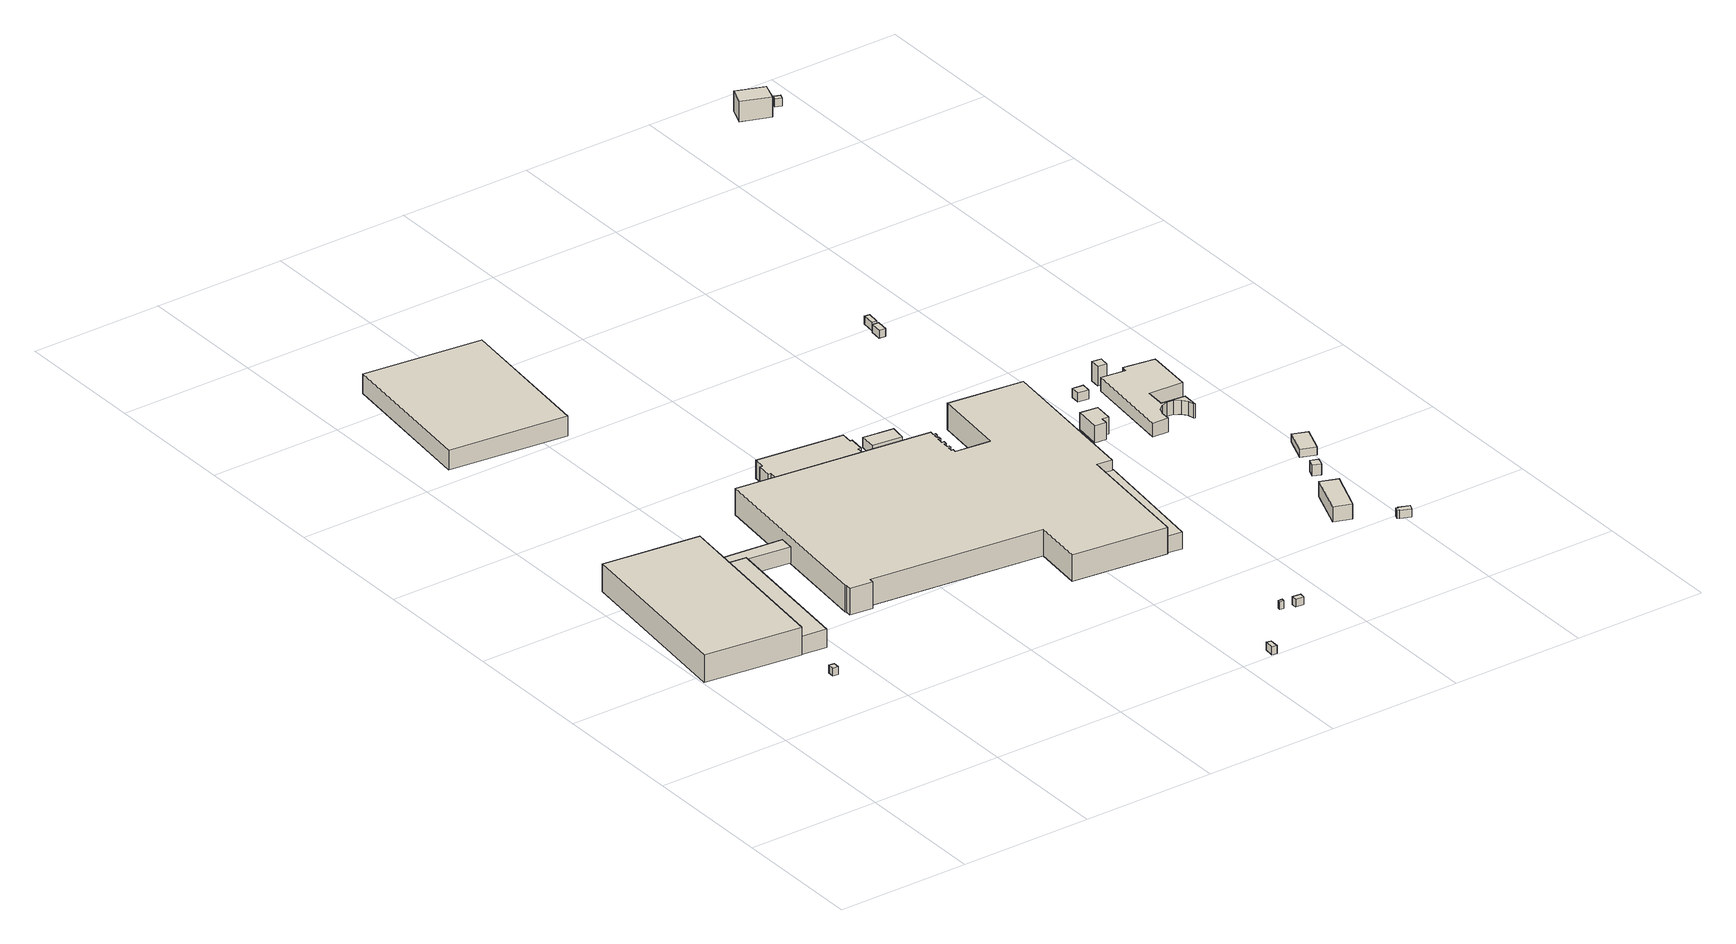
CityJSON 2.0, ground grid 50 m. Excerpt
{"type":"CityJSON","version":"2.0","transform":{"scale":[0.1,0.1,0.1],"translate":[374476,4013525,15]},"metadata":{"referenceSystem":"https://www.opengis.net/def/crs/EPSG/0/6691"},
"CityObjects":{
"building1":{"type":"Building","attributes":{"枝番":1,"利根川水系渡良瀬川洪水浸水想定区域（計画規模）.規模":"L1","利根川水系渡良瀬川洪水浸水想定区域（計画規模）.浸水ランク":"2","利根川水系渡良瀬川洪水浸水想定区域（計画規模）.浸水深":1.01,"利根川水系渡良瀬川洪水浸水想定区域（計画規模）.継続時間":8.1,"利根川水系渡良瀬川洪水浸水想定区域（想定最大規模）.規模":"L2","利根川水系渡良瀬川洪水浸水想定区域（想定最大規模）.浸水ランク":"2","利根川水系渡良瀬川洪水浸水想定区域（想定最大規模）.浸水深":1.92,"利根川水系渡良瀬川洪水浸水想定区域（想定最大規模）.継続時間":151.4,"利根川水系矢場川洪水浸水想定区域（想定最大規模）.規模":"L2","利根川水系矢場川洪水浸水想定区域（想定最大規模）.浸水ランク":"1","利根川水系矢場川洪水浸水想定区域（想定最大規模）.浸水深":0.32,"利根川水系多々良川洪水浸水想定区域（想定最大規模）.規模":"L2","利根川水系多々良川洪水浸水想定区域（想定最大規模）.浸水ランク":"1","利根川水系多々良川洪水浸水想定区域（想定最大規模）.浸水深":0.28,"利根川水系利根川洪水浸水想定区域（計画規模）.規模":"L1","利根川水系利根川洪水浸水想定区域（計画規模）.浸水ランク":"2","利根川水系利根川洪水浸水想定区域（計画規模）.浸水深":2.9,"利根川水系利根川洪水浸水想定区域（想定最大規模）.規模":"L2","利根川水系利根川洪水浸水想定区域（想定最大規模）.浸水ランク":"4","利根川水系利根川洪水浸水想定区域（想定最大規模）.浸水深":5.13,"usage":"441","BuildingDetails.prefecture":"10","BuildingDetails.city":"10207","BuildingDetails.surveyYear":2016},"geometry":[{"type":"Solid","lod":"1","boundaries":[[[[0,1,2,3]],[[2,4,5,3]],[[1,6,4,2]],[[0,7,6,1]],[[3,5,7,0]],[[4,6,7,5]]]]}]},
"building2":{"type":"Building","attributes":{"枝番":1,"利根川水系渡良瀬川洪水浸水想定区域（計画規模）.規模":"L1","利根川水系渡良瀬川洪水浸水想定区域（計画規模）.浸水ランク":"2","利根川水系渡良瀬川洪水浸水想定区域（計画規模）.浸水深":1.05,"利根川水系渡良瀬川洪水浸水想定区域（計画規模）.継続時間":7.5,"利根川水系渡良瀬川洪水浸水想定区域（想定最大規模）.規模":"L2","利根川水系渡良瀬川洪水浸水想定区域（想定最大規模）.浸水ランク":"2","利根川水系渡良瀬川洪水浸水想定区域（想定最大規模）.浸水深":1.92,"利根川水系渡良瀬川洪水浸水想定区域（想定最大規模）.継続時間":134.5,"利根川水系矢場川洪水浸水想定区域（想定最大規模）.規模":"L2","利根川水系矢場川洪水浸水想定区域（想定最大規模）.浸水ランク":"1","利根川水系矢場川洪水浸水想定区域（想定最大規模）.浸水深":0.35,"利根川水系多々良川洪水浸水想定区域（想定最大規模）.規模":"L2","利根川水系多々良川洪水浸水想定区域（想定最大規模）.浸水ランク":"1","利根川水系多々良川洪水浸水想定区域（想定最大規模）.浸水深":0.3,"利根川水系利根川洪水浸水想定区域（計画規模）.規模":"L1","利根川水系利根川洪水浸水想定区域（計画規模）.浸水ランク":"2","利根川水系利根川洪水浸水想定区域（計画規模）.浸水深":2.9,"利根川水系利根川洪水浸水想定区域（想定最大規模）.規模":"L2","利根川水系利根川洪水浸水想定区域（想定最大規模）.浸水ランク":"4","利根川水系利根川洪水浸水想定区域（想定最大規模）.浸水深":5.13,"usage":"441","measuredHeight":10.9,"BuildingDetails.prefecture":"10","BuildingDetails.city":"10207","BuildingDetails.surveyYear":2016},"geometry":[{"type":"Solid","lod":"1","boundaries":[[[[8,9,10,11,12,13,14]],[[13,15,16,14]],[[12,17,15,13]],[[11,18,17,12]],[[10,19,18,11]],[[9,20,19,10]],[[8,21,20,9]],[[14,16,21,8]],[[15,17,18,19,20,21,16]]]]}]},
"building3":{"type":"Building","attributes":{"枝番":1,"利根川水系渡良瀬川洪水浸水想定区域（計画規模）.規模":"L1","利根川水系渡良瀬川洪水浸水想定区域（計画規模）.浸水ランク":"2","利根川水系渡良瀬川洪水浸水想定区域（計画規模）.浸水深":0.88,"利根川水系渡良瀬川洪水浸水想定区域（計画規模）.継続時間":8,"利根川水系渡良瀬川洪水浸水想定区域（想定最大規模）.規模":"L2","利根川水系渡良瀬川洪水浸水想定区域（想定最大規模）.浸水ランク":"2","利根川水系渡良瀬川洪水浸水想定区域（想定最大規模）.浸水深":1.82,"利根川水系渡良瀬川洪水浸水想定区域（想定最大規模）.継続時間":148.5,"利根川水系矢場川洪水浸水想定区域（想定最大規模）.規模":"L2","利根川水系矢場川洪水浸水想定区域（想定最大規模）.浸水ランク":"1","利根川水系矢場川洪水浸水想定区域（想定最大規模）.浸水深":0.23,"利根川水系多々良川洪水浸水想定区域（想定最大規模）.規模":"L2","利根川水系多々良川洪水浸水想定区域（想定最大規模）.浸水ランク":"1","利根川水系多々良川洪水浸水想定区域（想定最大規模）.浸水深":0.2,"利根川水系利根川洪水浸水想定区域（計画規模）.規模":"L1","利根川水系利根川洪水浸水想定区域（計画規模）.浸水ランク":"2","利根川水系利根川洪水浸水想定区域（計画規模）.浸水深":2.8,"利根川水系利根川洪水浸水想定区域（想定最大規模）.規模":"L2","利根川水系利根川洪水浸水想定区域（想定最大規模）.浸水ランク":"4","利根川水系利根川洪水浸水想定区域（想定最大規模）.浸水深":5.03,"measuredHeight":9.1,"BuildingDetails.prefecture":"10","BuildingDetails.city":"10207"},"geometry":[{"type":"Solid","lod":"1","boundaries":[[[[22,13,12,23]],[[12,24,25,23]],[[13,26,24,12]],[[22,27,26,13]],[[23,25,27,22]],[[24,26,27,25]]]]}]},
"building4":{"type":"Building","attributes":{"枝番":1,"利根川水系渡良瀬川洪水浸水想定区域（計画規模）.規模":"L1","利根川水系渡良瀬川洪水浸水想定区域（計画規模）.浸水ランク":"2","利根川水系渡良瀬川洪水浸水想定区域（計画規模）.浸水深":1.25,"利根川水系渡良瀬川洪水浸水想定区域（計画規模）.継続時間":10.8,"利根川水系渡良瀬川洪水浸水想定区域（想定最大規模）.規模":"L2","利根川水系渡良瀬川洪水浸水想定区域（想定最大規模）.浸水ランク":"2","利根川水系渡良瀬川洪水浸水想定区域（想定最大規模）.浸水深":1.72,"利根川水系渡良瀬川洪水浸水想定区域（想定最大規模）.継続時間":134.1,"利根川水系矢場川洪水浸水想定区域（想定最大規模）.規模":"L2","利根川水系矢場川洪水浸水想定区域（想定最大規模）.浸水ランク":"1","利根川水系矢場川洪水浸水想定区域（想定最大規模）.浸水深":0.18,"利根川水系多々良川洪水浸水想定区域（想定最大規模）.規模":"L2","利根川水系多々良川洪水浸水想定区域（想定最大規模）.浸水ランク":"1","利根川水系多々良川洪水浸水想定区域（想定最大規模）.浸水深":0.08,"利根川水系利根川洪水浸水想定区域（計画規模）.規模":"L1","利根川水系利根川洪水浸水想定区域（計画規模）.浸水ランク":"2","利根川水系利根川洪水浸水想定区域（計画規模）.浸水深":2.7,"利根川水系利根川洪水浸水想定区域（想定最大規模）.規模":"L2","利根川水系利根川洪水浸水想定区域（想定最大規模）.浸水ランク":"3","利根川水系利根川洪水浸水想定区域（想定最大規模）.浸水深":4.93,"measuredHeight":10.5,"BuildingDetails.prefecture":"10","BuildingDetails.city":"10207"},"geometry":[{"type":"Solid","lod":"1","boundaries":[[[[28,29,30,31,32]],[[31,33,34,32]],[[30,35,33,31]],[[29,36,35,30]],[[28,37,36,29]],[[32,34,37,28]],[[33,35,36,37,34]]]]}]},
"building5":{"type":"Building","attributes":{"枝番":1,"利根川水系渡良瀬川洪水浸水想定区域（計画規模）.規模":"L1","利根川水系渡良瀬川洪水浸水想定区域（計画規模）.浸水ランク":"2","利根川水系渡良瀬川洪水浸水想定区域（計画規模）.浸水深":2.1,"利根川水系渡良瀬川洪水浸水想定区域（計画規模）.継続時間":11.9,"利根川水系渡良瀬川洪水浸水想定区域（想定最大規模）.規模":"L2","利根川水系渡良瀬川洪水浸水想定区域（想定最大規模）.浸水ランク":"2","利根川水系渡良瀬川洪水浸水想定区域（想定最大規模）.浸水深":2.1,"利根川水系渡良瀬川洪水浸水想定区域（想定最大規模）.継続時間":128.9,"利根川水系矢場川洪水浸水想定区域（想定最大規模）.規模":"L2","利根川水系矢場川洪水浸水想定区域（想定最大規模）.浸水ランク":"1","利根川水系矢場川洪水浸水想定区域（想定最大規模）.浸水深":0.23,"利根川水系多々良川洪水浸水想定区域（想定最大規模）.規模":"L2","利根川水系多々良川洪水浸水想定区域（想定最大規模）.浸水ランク":"1","利根川水系多々良川洪水浸水想定区域（想定最大規模）.浸水深":0.12,"利根川水系利根川洪水浸水想定区域（計画規模）.規模":"L1","利根川水系利根川洪水浸水想定区域（計画規模）.浸水ランク":"2","利根川水系利根川洪水浸水想定区域（計画規模）.浸水深":2.6,"利根川水系利根川洪水浸水想定区域（想定最大規模）.規模":"L2","利根川水系利根川洪水浸水想定区域（想定最大規模）.浸水ランク":"3","利根川水系利根川洪水浸水想定区域（想定最大規模）.浸水深":4.83,"usage":"441","measuredHeight":8.6,"BuildingDetails.prefecture":"10","BuildingDetails.city":"10207","BuildingDetails.surveyYear":2016},"geometry":[{"type":"Solid","lod":"1","boundaries":[[[[38,39,40,41]],[[40,42,43,41]],[[39,44,42,40]],[[38,45,44,39]],[[41,43,45,38]],[[42,44,45,43]]]]}]},
"building6":{"type":"Building","attributes":{"枝番":1,"利根川水系渡良瀬川洪水浸水想定区域（計画規模）.規模":"L1","利根川水系渡良瀬川洪水浸水想定区域（計画規模）.浸水ランク":"2","利根川水系渡良瀬川洪水浸水想定区域（計画規模）.浸水深":2.06,"利根川水系渡良瀬川洪水浸水想定区域（計画規模）.継続時間":12.2,"利根川水系渡良瀬川洪水浸水想定区域（想定最大規模）.規模":"L2","利根川水系渡良瀬川洪水浸水想定区域（想定最大規模）.浸水ランク":"2","利根川水系渡良瀬川洪水浸水想定区域（想定最大規模）.浸水深":2.04,"利根川水系渡良瀬川洪水浸水想定区域（想定最大規模）.継続時間":134.1,"利根川水系矢場川洪水浸水想定区域（想定最大規模）.規模":"L2","利根川水系矢場川洪水浸水想定区域（想定最大規模）.浸水ランク":"1","利根川水系矢場川洪水浸水想定区域（想定最大規模）.浸水深":0.22,"利根川水系多々良川洪水浸水想定区域（想定最大規模）.規模":"L2","利根川水系利根川洪水浸水想定区域（計画規模）.規模":"L1","利根川水系利根川洪水浸水想定区域（計画規模）.浸水ランク":"2","利根川水系利根川洪水浸水想定区域（計画規模）.浸水深":2.7,"利根川水系利根川洪水浸水想定区域（想定最大規模）.規模":"L2","利根川水系利根川洪水浸水想定区域（想定最大規模）.浸水ランク":"3","利根川水系利根川洪水浸水想定区域（想定最大規模）.浸水深":4.93,"measuredHeight":7.4,"BuildingDetails.prefecture":"10","BuildingDetails.city":"10207"},"geometry":[{"type":"Solid","lod":"1","boundaries":[[[[46,47,48,49,50,51,52,53,54,55,56,57]],[[56,58,59,57]],[[55,60,58,56]],[[54,61,60,55]],[[53,62,61,54]],[[52,63,62,53]],[[51,64,63,52]],[[50,65,64,51]],[[49,66,65,50]],[[48,67,66,49]],[[47,68,67,48]],[[46,69,68,47]],[[57,59,69,46]],[[58,60,61,62,63,64,65,66,67,68,69,59]]]]}]},
"building7":{"type":"Building","attributes":{"枝番":1,"利根川水系渡良瀬川洪水浸水想定区域（計画規模）.規模":"L1","利根川水系渡良瀬川洪水浸水想定区域（計画規模）.浸水ランク":"2","利根川水系渡良瀬川洪水浸水想定区域（計画規模）.浸水深":1.24,"利根川水系渡良瀬川洪水浸水想定区域（計画規模）.継続時間":10.5,"利根川水系渡良瀬川洪水浸水想定区域（想定最大規模）.規模":"L2","利根川水系渡良瀬川洪水浸水想定区域（想定最大規模）.浸水ランク":"2","利根川水系渡良瀬川洪水浸水想定区域（想定最大規模）.浸水深":2.31,"利根川水系渡良瀬川洪水浸水想定区域（想定最大規模）.継続時間":206.9,"利根川水系矢場川洪水浸水想定区域（想定最大規模）.規模":"L2","利根川水系矢場川洪水浸水想定区域（想定最大規模）.浸水ランク":"1","利根川水系矢場川洪水浸水想定区域（想定最大規模）.浸水深":0.2,"利根川水系多々良川洪水浸水想定区域（想定最大規模）.規模":"L2","利根川水系多々良川洪水浸水想定区域（想定最大規模）.浸水ランク":"1","利根川水系多々良川洪水浸水想定区域（想定最大規模）.浸水深":0.18,"利根川水系利根川洪水浸水想定区域（計画規模）.規模":"L1","利根川水系利根川洪水浸水想定区域（計画規模）.浸水ランク":"3","利根川水系利根川洪水浸水想定区域（計画規模）.浸水深":3.3,"利根川水系利根川洪水浸水想定区域（想定最大規模）.規模":"L2","利根川水系利根川洪水浸水想定区域（想定最大規模）.浸水ランク":"4","利根川水系利根川洪水浸水想定区域（想定最大規模）.浸水深":5.53,"usage":"422","BuildingDetails.prefecture":"10","BuildingDetails.city":"10207","BuildingDetails.surveyYear":2016},"geometry":[{"type":"Solid","lod":"1","boundaries":[[[[70,71,72,73]],[[72,74,75,73]],[[71,76,74,72]],[[70,77,76,71]],[[73,75,77,70]],[[74,76,77,75]]]]}]},
"building8":{"type":"Building","attributes":{"枝番":1,"利根川水系渡良瀬川洪水浸水想定区域（計画規模）.規模":"L1","利根川水系渡良瀬川洪水浸水想定区域（計画規模）.浸水ランク":"2","利根川水系渡良瀬川洪水浸水想定区域（計画規模）.浸水深":2.12,"利根川水系渡良瀬川洪水浸水想定区域（計画規模）.継続時間":5.9,"利根川水系渡良瀬川洪水浸水想定区域（想定最大規模）.規模":"L2","利根川水系渡良瀬川洪水浸水想定区域（想定最大規模）.浸水ランク":"2","利根川水系渡良瀬川洪水浸水想定区域（想定最大規模）.浸水深":2.22,"利根川水系渡良瀬川洪水浸水想定区域（想定最大規模）.継続時間":150,"利根川水系矢場川洪水浸水想定区域（想定最大規模）.規模":"L2","利根川水系矢場川洪水浸水想定区域（想定最大規模）.浸水ランク":"1","利根川水系矢場川洪水浸水想定区域（想定最大規模）.浸水深":0.28,"利根川水系多々良川洪水浸水想定区域（想定最大規模）.規模":"L2","利根川水系多々良川洪水浸水想定区域（想定最大規模）.浸水ランク":"1","利根川水系多々良川洪水浸水想定区域（想定最大規模）.浸水深":0.2,"利根川水系利根川洪水浸水想定区域（計画規模）.規模":"L1","利根川水系利根川洪水浸水想定区域（計画規模）.浸水ランク":"3","利根川水系利根川洪水浸水想定区域（計画規模）.浸水深":3.2,"利根川水系利根川洪水浸水想定区域（想定最大規模）.規模":"L2","利根川水系利根川洪水浸水想定区域（想定最大規模）.浸水ランク":"4","利根川水系利根川洪水浸水想定区域（想定最大規模）.浸水深":5.43,"usage":"441","measuredHeight":15.7,"BuildingDetails.prefecture":"10","BuildingDetails.city":"10207","BuildingDetails.surveyYear":2016},"geometry":[{"type":"Solid","lod":"1","boundaries":[[[[78,79,80,81,82,83,84,85,86,87,88,89,90,91,92,93,94,95,96,97,98,99,100,101,102,103,104,105,106,107,108,109,110,111,112]],[[111,113,114,112]],[[110,115,113,111]],[[109,116,115,110]],[[108,117,116,109]],[[107,118,117,108]],[[106,119,118,107]],[[105,120,119,106]],[[104,121,120,105]],[[103,122,121,104]],[[102,123,122,103]],[[101,124,123,102]],[[100,125,124,101]],[[99,126,125,100]],[[98,127,126,99]],[[97,128,127,98]],[[96,129,128,97]],[[95,130,129,96]],[[94,131,130,95]],[[93,132,131,94]],[[92,133,132,93]],[[91,134,133,92]],[[90,135,134,91]],[[89,136,135,90]],[[88,137,136,89]],[[87,138,137,88]],[[86,139,138,87]],[[85,140,139,86]],[[84,141,140,85]],[[83,142,141,84]],[[82,143,142,83]],[[81,144,143,82]],[[80,145,144,81]],[[79,146,145,80]],[[78,147,146,79]],[[112,114,147,78]],[[113,115,116,117,118,119,120,121,122,123,124,125,126,127,128,129,130,131,132,133,134,135,136,137,138,139,140,141,142,143,144,145,146,147,114]]]]}]},
"building9":{"type":"Building","attributes":{"枝番":1,"利根川水系渡良瀬川洪水浸水想定区域（計画規模）.規模":"L1","利根川水系渡良瀬川洪水浸水想定区域（計画規模）.浸水ランク":"2","利根川水系渡良瀬川洪水浸水想定区域（計画規模）.浸水深":1.26,"利根川水系渡良瀬川洪水浸水想定区域（計画規模）.継続時間":10.3,"利根川水系渡良瀬川洪水浸水想定区域（想定最大規模）.規模":"L2","利根川水系渡良瀬川洪水浸水想定区域（想定最大規模）.浸水ランク":"2","利根川水系渡良瀬川洪水浸水想定区域（想定最大規模）.浸水深":2.31,"利根川水系渡良瀬川洪水浸水想定区域（想定最大規模）.継続時間":199.5,"利根川水系矢場川洪水浸水想定区域（想定最大規模）.規模":"L2","利根川水系矢場川洪水浸水想定区域（想定最大規模）.浸水ランク":"1","利根川水系矢場川洪水浸水想定区域（想定最大規模）.浸水深":0.23,"利根川水系多々良川洪水浸水想定区域（想定最大規模）.規模":"L2","利根川水系多々良川洪水浸水想定区域（想定最大規模）.浸水ランク":"1","利根川水系多々良川洪水浸水想定区域（想定最大規模）.浸水深":0.21,"利根川水系利根川洪水浸水想定区域（計画規模）.規模":"L1","利根川水系利根川洪水浸水想定区域（計画規模）.浸水ランク":"3","利根川水系利根川洪水浸水想定区域（計画規模）.浸水深":3.3,"利根川水系利根川洪水浸水想定区域（想定最大規模）.規模":"L2","利根川水系利根川洪水浸水想定区域（想定最大規模）.浸水ランク":"4","利根川水系利根川洪水浸水想定区域（想定最大規模）.浸水深":5.53,"usage":"422","BuildingDetails.prefecture":"10","BuildingDetails.city":"10207","BuildingDetails.surveyYear":2016},"geometry":[{"type":"Solid","lod":"1","boundaries":[[[[148,149,150,151]],[[150,152,153,151]],[[149,154,152,150]],[[148,155,154,149]],[[151,153,155,148]],[[152,154,155,153]]]]}]},
"building10":{"type":"Building","attributes":{"枝番":1,"利根川水系渡良瀬川洪水浸水想定区域（計画規模）.規模":"L1","利根川水系渡良瀬川洪水浸水想定区域（計画規模）.浸水ランク":"2","利根川水系渡良瀬川洪水浸水想定区域（計画規模）.浸水深":2.2,"利根川水系渡良瀬川洪水浸水想定区域（計画規模）.継続時間":12.7,"利根川水系渡良瀬川洪水浸水想定区域（想定最大規模）.規模":"L2","利根川水系渡良瀬川洪水浸水想定区域（想定最大規模）.浸水ランク":"2","利根川水系渡良瀬川洪水浸水想定区域（想定最大規模）.浸水深":2.19,"利根川水系渡良瀬川洪水浸水想定区域（想定最大規模）.継続時間":139.6,"利根川水系矢場川洪水浸水想定区域（想定最大規模）.規模":"L2","利根川水系矢場川洪水浸水想定区域（想定最大規模）.浸水ランク":"1","利根川水系矢場川洪水浸水想定区域（想定最大規模）.浸水深":0.32,"利根川水系利根川洪水浸水想定区域（計画規模）.規模":"L1","利根川水系利根川洪水浸水想定区域（計画規模）.浸水ランク":"2","利根川水系利根川洪水浸水想定区域（計画規模）.浸水深":2.8,"利根川水系利根川洪水浸水想定区域（想定最大規模）.規模":"L2","利根川水系利根川洪水浸水想定区域（想定最大規模）.浸水ランク":"4","利根川水系利根川洪水浸水想定区域（想定最大規模）.浸水深":5.03,"measuredHeight":4.2,"BuildingDetails.prefecture":"10","BuildingDetails.city":"10207"},"geometry":[{"type":"Solid","lod":"1","boundaries":[[[[156,157,158,159]],[[158,160,161,159]],[[157,162,160,158]],[[156,163,162,157]],[[159,161,163,156]],[[160,162,163,161]]]]}]},
"building11":{"type":"Building","attributes":{"枝番":1,"利根川水系渡良瀬川洪水浸水想定区域（計画規模）.規模":"L1","利根川水系渡良瀬川洪水浸水想定区域（計画規模）.浸水ランク":"2","利根川水系渡良瀬川洪水浸水想定区域（計画規模）.浸水深":1.26,"利根川水系渡良瀬川洪水浸水想定区域（計画規模）.継続時間":10.3,"利根川水系渡良瀬川洪水浸水想定区域（想定最大規模）.規模":"L2","利根川水系渡良瀬川洪水浸水想定区域（想定最大規模）.浸水ランク":"2","利根川水系渡良瀬川洪水浸水想定区域（想定最大規模）.浸水深":2.31,"利根川水系渡良瀬川洪水浸水想定区域（想定最大規模）.継続時間":199.5,"利根川水系矢場川洪水浸水想定区域（想定最大規模）.規模":"L2","利根川水系矢場川洪水浸水想定区域（想定最大規模）.浸水ランク":"1","利根川水系矢場川洪水浸水想定区域（想定最大規模）.浸水深":0.23,"利根川水系多々良川洪水浸水想定区域（想定最大規模）.規模":"L2","利根川水系多々良川洪水浸水想定区域（想定最大規模）.浸水ランク":"1","利根川水系多々良川洪水浸水想定区域（想定最大規模）.浸水深":0.21,"利根川水系利根川洪水浸水想定区域（計画規模）.規模":"L1","利根川水系利根川洪水浸水想定区域（計画規模）.浸水ランク":"3","利根川水系利根川洪水浸水想定区域（計画規模）.浸水深":3.3,"利根川水系利根川洪水浸水想定区域（想定最大規模）.規模":"L2","利根川水系利根川洪水浸水想定区域（想定最大規模）.浸水ランク":"4","利根川水系利根川洪水浸水想定区域（想定最大規模）.浸水深":5.53,"usage":"422","BuildingDetails.prefecture":"10","BuildingDetails.city":"10207","BuildingDetails.surveyYear":2016},"geometry":[{"type":"Solid","lod":"1","boundaries":[[[[164,165,166,167]],[[166,168,169,167]],[[165,170,168,166]],[[164,171,170,165]],[[167,169,171,164]],[[168,170,171,169]]]]}]},
"building12":{"type":"Building","attributes":{"枝番":1,"利根川水系渡良瀬川洪水浸水想定区域（計画規模）.規模":"L1","利根川水系渡良瀬川洪水浸水想定区域（計画規模）.浸水ランク":"2","利根川水系渡良瀬川洪水浸水想定区域（計画規模）.浸水深":1.07,"利根川水系渡良瀬川洪水浸水想定区域（計画規模）.継続時間":10.3,"利根川水系渡良瀬川洪水浸水想定区域（想定最大規模）.規模":"L2","利根川水系渡良瀬川洪水浸水想定区域（想定最大規模）.浸水ランク":"2","利根川水系渡良瀬川洪水浸水想定区域（想定最大規模）.浸水深":2.12,"利根川水系渡良瀬川洪水浸水想定区域（想定最大規模）.継続時間":190.7,"利根川水系矢場川洪水浸水想定区域（想定最大規模）.規模":"L2","利根川水系矢場川洪水浸水想定区域（想定最大規模）.浸水ランク":"1","利根川水系矢場川洪水浸水想定区域（想定最大規模）.浸水深":0.06,"利根川水系多々良川洪水浸水想定区域（想定最大規模）.規模":"L2","利根川水系多々良川洪水浸水想定区域（想定最大規模）.浸水ランク":"1","利根川水系多々良川洪水浸水想定区域（想定最大規模）.浸水深":0.03,"利根川水系利根川洪水浸水想定区域（計画規模）.規模":"L1","利根川水系利根川洪水浸水想定区域（計画規模）.浸水ランク":"3","利根川水系利根川洪水浸水想定区域（計画規模）.浸水深":3.1,"利根川水系利根川洪水浸水想定区域（想定最大規模）.規模":"L2","利根川水系利根川洪水浸水想定区域（想定最大規模）.浸水ランク":"4","利根川水系利根川洪水浸水想定区域（想定最大規模）.浸水深":5.33,"usage":"441","measuredHeight":7.7,"BuildingDetails.prefecture":"10","BuildingDetails.city":"10207","BuildingDetails.surveyYear":2016},"geometry":[{"type":"Solid","lod":"1","boundaries":[[[[172,173,174,175,176]],[[175,177,178,176]],[[174,179,177,175]],[[173,180,179,174]],[[172,181,180,173]],[[176,178,181,172]],[[177,179,180,181,178]]]]}]},
"building13":{"type":"Building","attributes":{"枝番":1,"利根川水系渡良瀬川洪水浸水想定区域（計画規模）.規模":"L1","利根川水系渡良瀬川洪水浸水想定区域（計画規模）.浸水ランク":"2","利根川水系渡良瀬川洪水浸水想定区域（計画規模）.浸水深":1.78,"利根川水系渡良瀬川洪水浸水想定区域（計画規模）.継続時間":13.2,"利根川水系渡良瀬川洪水浸水想定区域（想定最大規模）.規模":"L2","利根川水系渡良瀬川洪水浸水想定区域（想定最大規模）.浸水ランク":"2","利根川水系渡良瀬川洪水浸水想定区域（想定最大規模）.浸水深":1.92,"利根川水系渡良瀬川洪水浸水想定区域（想定最大規模）.継続時間":160.9,"利根川水系矢場川洪水浸水想定区域（想定最大規模）.規模":"L2","利根川水系矢場川洪水浸水想定区域（想定最大規模）.浸水ランク":"1","利根川水系矢場川洪水浸水想定区域（想定最大規模）.浸水深":0.09,"利根川水系利根川洪水浸水想定区域（計画規模）.規模":"L1","利根川水系利根川洪水浸水想定区域（計画規模）.浸水ランク":"2","利根川水系利根川洪水浸水想定区域（計画規模）.浸水深":2.9,"利根川水系利根川洪水浸水想定区域（想定最大規模）.規模":"L2","利根川水系利根川洪水浸水想定区域（想定最大規模）.浸水ランク":"4","利根川水系利根川洪水浸水想定区域（想定最大規模）.浸水深":5.13,"measuredHeight":6.9,"BuildingDetails.prefecture":"10","BuildingDetails.city":"10207"},"geometry":[{"type":"Solid","lod":"1","boundaries":[[[[182,183,184,185,186,187]],[[186,188,189,187]],[[185,190,188,186]],[[184,191,190,185]],[[183,192,191,184]],[[182,193,192,183]],[[187,189,193,182]],[[188,190,191,192,193,189]]]]}]},
"building14":{"type":"Building","attributes":{"枝番":1,"利根川水系渡良瀬川洪水浸水想定区域（計画規模）.規模":"L1","利根川水系渡良瀬川洪水浸水想定区域（計画規模）.浸水ランク":"2","利根川水系渡良瀬川洪水浸水想定区域（計画規模）.浸水深":2.1,"利根川水系渡良瀬川洪水浸水想定区域（計画規模）.継続時間":11.8,"利根川水系渡良瀬川洪水浸水想定区域（想定最大規模）.規模":"L2","利根川水系渡良瀬川洪水浸水想定区域（想定最大規模）.浸水ランク":"2","利根川水系渡良瀬川洪水浸水想定区域（想定最大規模）.浸水深":2.08,"利根川水系渡良瀬川洪水浸水想定区域（想定最大規模）.継続時間":125.5,"利根川水系矢場川洪水浸水想定区域（想定最大規模）.規模":"L2","利根川水系矢場川洪水浸水想定区域（想定最大規模）.浸水ランク":"1","利根川水系矢場川洪水浸水想定区域（想定最大規模）.浸水深":0.13,"利根川水系多々良川洪水浸水想定区域（想定最大規模）.規模":"L2","利根川水系利根川洪水浸水想定区域（計画規模）.規模":"L1","利根川水系利根川洪水浸水想定区域（計画規模）.浸水ランク":"2","利根川水系利根川洪水浸水想定区域（計画規模）.浸水深":2.2,"利根川水系利根川洪水浸水想定区域（想定最大規模）.規模":"L2","利根川水系利根川洪水浸水想定区域（想定最大規模）.浸水ランク":"3","利根川水系利根川洪水浸水想定区域（想定最大規模）.浸水深":4.43,"BuildingDetails.prefecture":"10","BuildingDetails.city":"10207"},"geometry":[{"type":"Solid","lod":"1","boundaries":[[[[194,195,196,197]],[[196,198,199,197]],[[195,200,198,196]],[[194,201,200,195]],[[197,199,201,194]],[[198,200,201,199]]]]}]},
"building15":{"type":"Building","attributes":{"枝番":1,"利根川水系渡良瀬川洪水浸水想定区域（計画規模）.規模":"L1","利根川水系渡良瀬川洪水浸水想定区域（計画規模）.浸水ランク":"2","利根川水系渡良瀬川洪水浸水想定区域（計画規模）.浸水深":1.01,"利根川水系渡良瀬川洪水浸水想定区域（計画規模）.継続時間":7.1,"利根川水系渡良瀬川洪水浸水想定区域（想定最大規模）.規模":"L2","利根川水系渡良瀬川洪水浸水想定区域（想定最大規模）.浸水ランク":"2","利根川水系渡良瀬川洪水浸水想定区域（想定最大規模）.浸水深":2.12,"利根川水系渡良瀬川洪水浸水想定区域（想定最大規模）.継続時間":175.1,"利根川水系矢場川洪水浸水想定区域（想定最大規模）.規模":"L2","利根川水系矢場川洪水浸水想定区域（想定最大規模）.浸水ランク":"1","利根川水系矢場川洪水浸水想定区域（想定最大規模）.浸水深":0.05,"利根川水系多々良川洪水浸水想定区域（想定最大規模）.規模":"L2","利根川水系利根川洪水浸水想定区域（計画規模）.規模":"L1","利根川水系利根川洪水浸水想定区域（計画規模）.浸水ランク":"3","利根川水系利根川洪水浸水想定区域（計画規模）.浸水深":3.1,"利根川水系利根川洪水浸水想定区域（想定最大規模）.規模":"L2","利根川水系利根川洪水浸水想定区域（想定最大規模）.浸水ランク":"4","利根川水系利根川洪水浸水想定区域（想定最大規模）.浸水深":5.33,"usage":"441","measuredHeight":6.2,"BuildingDetails.prefecture":"10","BuildingDetails.city":"10207","BuildingDetails.surveyYear":2016},"geometry":[{"type":"Solid","lod":"1","boundaries":[[[[202,203,204,205]],[[204,206,207,205]],[[203,208,206,204]],[[202,209,208,203]],[[205,207,209,202]],[[206,208,209,207]]]]}]},
"building16":{"type":"Building","attributes":{"枝番":1,"利根川水系渡良瀬川洪水浸水想定区域（計画規模）.規模":"L1","利根川水系渡良瀬川洪水浸水想定区域（計画規模）.浸水ランク":"2","利根川水系渡良瀬川洪水浸水想定区域（計画規模）.浸水深":2,"利根川水系渡良瀬川洪水浸水想定区域（計画規模）.継続時間":11.8,"利根川水系渡良瀬川洪水浸水想定区域（想定最大規模）.規模":"L2","利根川水系渡良瀬川洪水浸水想定区域（想定最大規模）.浸水ランク":"2","利根川水系渡良瀬川洪水浸水想定区域（想定最大規模）.浸水深":1.99,"利根川水系渡良瀬川洪水浸水想定区域（想定最大規模）.継続時間":125.5,"利根川水系矢場川洪水浸水想定区域（想定最大規模）.規模":"L2","利根川水系矢場川洪水浸水想定区域（想定最大規模）.浸水ランク":"1","利根川水系矢場川洪水浸水想定区域（想定最大規模）.浸水深":0.03,"利根川水系利根川洪水浸水想定区域（計画規模）.規模":"L1","利根川水系利根川洪水浸水想定区域（計画規模）.浸水ランク":"2","利根川水系利根川洪水浸水想定区域（計画規模）.浸水深":2.2,"利根川水系利根川洪水浸水想定区域（想定最大規模）.規模":"L2","利根川水系利根川洪水浸水想定区域（想定最大規模）.浸水ランク":"3","利根川水系利根川洪水浸水想定区域（想定最大規模）.浸水深":4.43,"BuildingDetails.prefecture":"10","BuildingDetails.city":"10207"},"geometry":[{"type":"Solid","lod":"1","boundaries":[[[[210,211,212,213]],[[212,214,215,213]],[[211,216,214,212]],[[210,217,216,211]],[[213,215,217,210]],[[214,216,217,215]]]]}]},
"building17":{"type":"Building","attributes":{"枝番":1,"利根川水系渡良瀬川洪水浸水想定区域（計画規模）.規模":"L1","利根川水系渡良瀬川洪水浸水想定区域（計画規模）.浸水ランク":"2","利根川水系渡良瀬川洪水浸水想定区域（計画規模）.浸水深":1.75,"利根川水系渡良瀬川洪水浸水想定区域（計画規模）.継続時間":9.5,"利根川水系渡良瀬川洪水浸水想定区域（想定最大規模）.規模":"L2","利根川水系渡良瀬川洪水浸水想定区域（想定最大規模）.浸水ランク":"2","利根川水系渡良瀬川洪水浸水想定区域（想定最大規模）.浸水深":1.78,"利根川水系渡良瀬川洪水浸水想定区域（想定最大規模）.継続時間":106.3,"利根川水系利根川洪水浸水想定区域（計画規模）.規模":"L1","利根川水系利根川洪水浸水想定区域（計画規模）.浸水ランク":"2","利根川水系利根川洪水浸水想定区域（計画規模）.浸水深":2.7,"利根川水系利根川洪水浸水想定区域（想定最大規模）.規模":"L2","利根川水系利根川洪水浸水想定区域（想定最大規模）.浸水ランク":"3","利根川水系利根川洪水浸水想定区域（想定最大規模）.浸水深":4.93,"measuredHeight":3.5,"BuildingDetails.prefecture":"10","BuildingDetails.city":"10207"},"geometry":[{"type":"Solid","lod":"1","boundaries":[[[[218,219,220,221]],[[220,222,223,221]],[[219,224,222,220]],[[218,225,224,219]],[[221,223,225,218]],[[222,224,225,223]]]]}]},
"building18":{"type":"Building","attributes":{"枝番":1,"利根川水系渡良瀬川洪水浸水想定区域（計画規模）.規模":"L1","利根川水系渡良瀬川洪水浸水想定区域（計画規模）.浸水ランク":"2","利根川水系渡良瀬川洪水浸水想定区域（計画規模）.浸水深":0.78,"利根川水系渡良瀬川洪水浸水想定区域（計画規模）.継続時間":9.3,"利根川水系渡良瀬川洪水浸水想定区域（想定最大規模）.規模":"L2","利根川水系渡良瀬川洪水浸水想定区域（想定最大規模）.浸水ランク":"2","利根川水系渡良瀬川洪水浸水想定区域（想定最大規模）.浸水深":1.91,"利根川水系渡良瀬川洪水浸水想定区域（想定最大規模）.継続時間":197.8,"利根川水系矢場川洪水浸水想定区域（想定最大規模）.規模":"L2","利根川水系多々良川洪水浸水想定区域（想定最大規模）.規模":"L2","利根川水系利根川洪水浸水想定区域（計画規模）.規模":"L1","利根川水系利根川洪水浸水想定区域（計画規模）.浸水ランク":"2","利根川水系利根川洪水浸水想定区域（計画規模）.浸水深":2.9,"利根川水系利根川洪水浸水想定区域（想定最大規模）.規模":"L2","利根川水系利根川洪水浸水想定区域（想定最大規模）.浸水ランク":"4","利根川水系利根川洪水浸水想定区域（想定最大規模）.浸水深":5.13,"BuildingDetails.prefecture":"10","BuildingDetails.city":"10207"},"geometry":[{"type":"Solid","lod":"1","boundaries":[[[[226,227,228,229,230,231,232,233]],[[232,234,235,233]],[[231,236,234,232]],[[230,237,236,231]],[[229,238,237,230]],[[228,239,238,229]],[[227,240,239,228]],[[226,241,240,227]],[[233,235,241,226]],[[234,236,237,238,239,240,241,235]]]]}]},
"building19":{"type":"Building","attributes":{"枝番":1,"利根川水系渡良瀬川洪水浸水想定区域（計画規模）.規模":"L1","利根川水系渡良瀬川洪水浸水想定区域（計画規模）.浸水ランク":"2","利根川水系渡良瀬川洪水浸水想定区域（計画規模）.浸水深":0.83,"利根川水系渡良瀬川洪水浸水想定区域（計画規模）.継続時間":7.6,"利根川水系渡良瀬川洪水浸水想定区域（想定最大規模）.規模":"L2","利根川水系渡良瀬川洪水浸水想定区域（想定最大規模）.浸水ランク":"2","利根川水系渡良瀬川洪水浸水想定区域（想定最大規模）.浸水深":1.92,"利根川水系渡良瀬川洪水浸水想定区域（想定最大規模）.継続時間":164,"利根川水系利根川洪水浸水想定区域（計画規模）.規模":"L1","利根川水系利根川洪水浸水想定区域（計画規模）.浸水ランク":"2","利根川水系利根川洪水浸水想定区域（計画規模）.浸水深":2.9,"利根川水系利根川洪水浸水想定区域（想定最大規模）.規模":"L2","利根川水系利根川洪水浸水想定区域（想定最大規模）.浸水ランク":"4","利根川水系利根川洪水浸水想定区域（想定最大規模）.浸水深":5.13,"usage":"441","measuredHeight":13,"BuildingDetails.prefecture":"10","BuildingDetails.city":"10207","BuildingDetails.surveyYear":2016},"geometry":[{"type":"Solid","lod":"1","boundaries":[[[[242,243,244,245]],[[244,246,247,245]],[[243,248,246,244]],[[242,249,248,243]],[[245,247,249,242]],[[246,248,249,247]]]]}]},
"building20":{"type":"Building","attributes":{"枝番":1,"利根川水系渡良瀬川洪水浸水想定区域（計画規模）.規模":"L1","利根川水系渡良瀬川洪水浸水想定区域（計画規模）.浸水ランク":"2","利根川水系渡良瀬川洪水浸水想定区域（計画規模）.浸水深":1.81,"利根川水系渡良瀬川洪水浸水想定区域（計画規模）.継続時間":11,"利根川水系渡良瀬川洪水浸水想定区域（想定最大規模）.規模":"L2","利根川水系渡良瀬川洪水浸水想定区域（想定最大規模）.浸水ランク":"2","利根川水系渡良瀬川洪水浸水想定区域（想定最大規模）.浸水深":1.85,"利根川水系渡良瀬川洪水浸水想定区域（想定最大規模）.継続時間":143.2,"利根川水系利根川洪水浸水想定区域（計画規模）.規模":"L1","利根川水系利根川洪水浸水想定区域（計画規模）.浸水ランク":"2","利根川水系利根川洪水浸水想定区域（計画規模）.浸水深":2.8,"利根川水系利根川洪水浸水想定区域（想定最大規模）.規模":"L2","利根川水系利根川洪水浸水想定区域（想定最大規模）.浸水ランク":"4","利根川水系利根川洪水浸水想定区域（想定最大規模）.浸水深":5.03,"usage":"454","measuredHeight":9.1,"BuildingDetails.prefecture":"10","BuildingDetails.city":"10207","BuildingDetails.surveyYear":2016},"geometry":[{"type":"Solid","lod":"1","boundaries":[[[[250,251,252,253,254,255,256,257,258,259,260,261,262,263,264,265,266,267,268,269]],[[268,270,271,269]],[[267,272,270,268]],[[266,273,272,267]],[[265,274,273,266]],[[264,275,274,265]],[[263,276,275,264]],[[262,277,276,263]],[[261,278,277,262]],[[260,279,278,261]],[[259,280,279,260]],[[258,281,280,259]],[[257,282,281,258]],[[256,283,282,257]],[[255,284,283,256]],[[254,285,284,255]],[[253,286,285,254]],[[252,287,286,253]],[[251,288,287,252]],[[250,289,288,251]],[[269,271,289,250]],[[270,272,273,274,275,276,277,278,279,280,281,282,283,284,285,286,287,288,289,271]]]]}]},
"building21":{"type":"Building","attributes":{"枝番":1,"利根川水系渡良瀬川洪水浸水想定区域（計画規模）.規模":"L1","利根川水系渡良瀬川洪水浸水想定区域（計画規模）.浸水ランク":"2","利根川水系渡良瀬川洪水浸水想定区域（計画規模）.浸水深":1.89,"利根川水系渡良瀬川洪水浸水想定区域（計画規模）.継続時間":9.5,"利根川水系渡良瀬川洪水浸水想定区域（想定最大規模）.規模":"L2","利根川水系渡良瀬川洪水浸水想定区域（想定最大規模）.浸水ランク":"2","利根川水系渡良瀬川洪水浸水想定区域（想定最大規模）.浸水深":1.89,"利根川水系渡良瀬川洪水浸水想定区域（想定最大規模）.継続時間":106.3,"利根川水系利根川洪水浸水想定区域（計画規模）.規模":"L1","利根川水系利根川洪水浸水想定区域（計画規模）.浸水ランク":"2","利根川水系利根川洪水浸水想定区域（計画規模）.浸水深":2.8,"利根川水系利根川洪水浸水想定区域（想定最大規模）.規模":"L2","利根川水系利根川洪水浸水想定区域（想定最大規模）.浸水ランク":"4","利根川水系利根川洪水浸水想定区域（想定最大規模）.浸水深":5.03,"usage":"454","measuredHeight":7.6,"BuildingDetails.prefecture":"10","BuildingDetails.city":"10207","BuildingDetails.surveyYear":2016},"geometry":[{"type":"Solid","lod":"1","boundaries":[[[[290,291,292,293]],[[292,294,295,293]],[[291,296,294,292]],[[290,297,296,291]],[[293,295,297,290]],[[294,296,297,295]]]]}]},
"building22":{"type":"Building","attributes":{"枝番":1,"利根川水系渡良瀬川洪水浸水想定区域（計画規模）.規模":"L1","利根川水系渡良瀬川洪水浸水想定区域（計画規模）.浸水ランク":"2","利根川水系渡良瀬川洪水浸水想定区域（計画規模）.浸水深":1.12,"利根川水系渡良瀬川洪水浸水想定区域（計画規模）.継続時間":7.3,"利根川水系渡良瀬川洪水浸水想定区域（想定最大規模）.規模":"L2","利根川水系渡良瀬川洪水浸水想定区域（想定最大規模）.浸水ランク":"2","利根川水系渡良瀬川洪水浸水想定区域（想定最大規模）.浸水深":1.82,"利根川水系渡良瀬川洪水浸水想定区域（想定最大規模）.継続時間":132.6,"利根川水系利根川洪水浸水想定区域（計画規模）.規模":"L1","利根川水系利根川洪水浸水想定区域（計画規模）.浸水ランク":"2","利根川水系利根川洪水浸水想定区域（計画規模）.浸水深":2.8,"利根川水系利根川洪水浸水想定区域（想定最大規模）.規模":"L2","利根川水系利根川洪水浸水想定区域（想定最大規模）.浸水ランク":"4","利根川水系利根川洪水浸水想定区域（想定最大規模）.浸水深":5.03,"usage":"441","BuildingDetails.prefecture":"10","BuildingDetails.city":"10207","BuildingDetails.surveyYear":2016},"geometry":[{"type":"Solid","lod":"1","boundaries":[[[[298,299,300,301]],[[300,302,303,301]],[[299,304,302,300]],[[298,305,304,299]],[[301,303,305,298]],[[302,304,305,303]]]]}]},
"building23":{"type":"Building","attributes":{"枝番":1,"利根川水系渡良瀬川洪水浸水想定区域（計画規模）.規模":"L1","利根川水系渡良瀬川洪水浸水想定区域（計画規模）.浸水ランク":"2","利根川水系渡良瀬川洪水浸水想定区域（計画規模）.浸水深":1.42,"利根川水系渡良瀬川洪水浸水想定区域（計画規模）.継続時間":10.6,"利根川水系渡良瀬川洪水浸水想定区域（想定最大規模）.規模":"L2","利根川水系渡良瀬川洪水浸水想定区域（想定最大規模）.浸水ランク":"2","利根川水系渡良瀬川洪水浸水想定区域（想定最大規模）.浸水深":1.41,"利根川水系渡良瀬川洪水浸水想定区域（想定最大規模）.継続時間":104.5,"利根川水系利根川洪水浸水想定区域（計画規模）.規模":"L1","利根川水系利根川洪水浸水想定区域（計画規模）.浸水ランク":"2","利根川水系利根川洪水浸水想定区域（計画規模）.浸水深":1.9,"利根川水系利根川洪水浸水想定区域（想定最大規模）.規模":"L2","利根川水系利根川洪水浸水想定区域（想定最大規模）.浸水ランク":"3","利根川水系利根川洪水浸水想定区域（想定最大規模）.浸水深":4.13,"measuredHeight":8.6,"BuildingDetails.prefecture":"10","BuildingDetails.city":"10207"},"geometry":[{"type":"Solid","lod":"1","boundaries":[[[[306,307,308,309]],[[308,310,311,309]],[[307,312,310,308]],[[306,313,312,307]],[[309,311,313,306]],[[310,312,313,311]]]]}]},
"building24":{"type":"Building","attributes":{"枝番":1,"利根川水系渡良瀬川洪水浸水想定区域（計画規模）.規模":"L1","利根川水系渡良瀬川洪水浸水想定区域（計画規模）.浸水ランク":"2","利根川水系渡良瀬川洪水浸水想定区域（計画規模）.浸水深":1.32,"利根川水系渡良瀬川洪水浸水想定区域（計画規模）.継続時間":9.6,"利根川水系渡良瀬川洪水浸水想定区域（想定最大規模）.規模":"L2","利根川水系渡良瀬川洪水浸水想定区域（想定最大規模）.浸水ランク":"2","利根川水系渡良瀬川洪水浸水想定区域（想定最大規模）.浸水深":1.31,"利根川水系渡良瀬川洪水浸水想定区域（想定最大規模）.継続時間":78.3,"利根川水系利根川洪水浸水想定区域（計画規模）.規模":"L1","利根川水系利根川洪水浸水想定区域（計画規模）.浸水ランク":"2","利根川水系利根川洪水浸水想定区域（計画規模）.浸水深":1.9,"利根川水系利根川洪水浸水想定区域（想定最大規模）.規模":"L2","利根川水系利根川洪水浸水想定区域（想定最大規模）.浸水ランク":"3","利根川水系利根川洪水浸水想定区域（想定最大規模）.浸水深":4.13,"BuildingDetails.prefecture":"10","BuildingDetails.city":"10207"},"geometry":[{"type":"Solid","lod":"1","boundaries":[[[[314,315,316,317]],[[316,318,319,317]],[[315,320,318,316]],[[314,321,320,315]],[[317,319,321,314]],[[318,320,321,319]]]]}]}
},
"vertices":[
[369,739,12],[372,764,12],[392,761,12],[390,737,12],[392,761,42],[390,737,42],[372,764,42],[369,739,42],
[2,954,12],[81,1631,12],[448,1588,12],[437,1493,12],[431,1444,12],[369,912,12],[369,911,12],[369,912,117],[369,911,117],[431,1444,117],[437,1493,117],[448,1588,117],[81,1631,117],[2,954,117],
[463,902,12],[523,1434,12],[431,1444,82],[523,1434,82],[369,912,82],[463,902,82],
[431,1444,13],[437,1493,13],[697,1470,13],[691,1414,13],[523,1434,13],[691,1414,74],[523,1434,74],[697,1470,74],[437,1493,74],[431,1444,74],
[136,2563,15],[202,3132,15],[649,3080,15],[584,2512,15],[649,3080,90],[584,2512,90],[202,3132,90],[136,2563,90],
[906,1780,13],[911,1827,13],[901,1828,13],[907,1885,13],[918,1884,13],[923,1927,13],[1252,1890,13],[1247,1846,13],[1255,1846,13],[1249,1786,13],[1238,1787,13],[1234,1745,13],[1238,1787,82],[1234,1745,82],[1249,1786,82],[1255,1846,82],[1247,1846,82],[1252,1890,82],[923,1927,82],[918,1884,82],[907,1885,82],[901,1828,82],[911,1827,82],[906,1780,82],
[1622,6,7],[1626,43,7],[1644,41,7],[1641,4,7],[1644,41,37],[1641,4,37],[1626,43,37],[1622,6,37],
[1372,778,9],[1393,968,9],[741,1041,9],[739,1022,9],[651,1032,9],[654,1054,9],[651,1055,9],[732,1780,9],[1466,1697,9],[1465,1681,9],[1474,1680,9],[1473,1670,9],[1464,1671,9],[1463,1657,9],[1469,1656,9],[1468,1644,9],[1460,1645,9],[1457,1622,9],[1466,1622,9],[1465,1608,9],[1457,1609,9],[1455,1590,9],[1464,1589,9],[1463,1579,9],[1454,1580,9],[1452,1563,9],[1460,1562,9],[1458,1549,9],[1590,1534,9],[1622,1817,9],[1908,1785,9],[1842,1199,9],[1784,1206,9],[1732,744,9],[1731,738,9],[1732,744,110],[1731,738,110],[1784,1206,110],[1842,1199,110],[1908,1785,110],[1622,1817,110],[1590,1534,110],[1458,1549,110],[1460,1562,110],[1452,1563,110],[1454,1580,110],[1463,1579,110],[1464,1589,110],[1455,1590,110],[1457,1609,110],[1465,1608,110],[1466,1622,110],[1457,1622,110],[1460,1645,110],[1468,1644,110],[1469,1656,110],[1463,1657,110],[1464,1671,110],[1473,1670,110],[1474,1680,110],[1465,1681,110],[1466,1697,110],[732,1780,110],[651,1055,110],[654,1054,110],[651,1032,110],[739,1022,110],[741,1041,110],[1393,968,110],[1372,778,110],
[1816,228,8],[1817,239,8],[1833,237,8],[1831,226,8],[1833,237,38],[1831,226,38],[1817,239,38],[1816,228,38],
[1319,1822,12],[1326,1883,12],[1441,1869,12],[1433,1809,12],[1441,1869,51],[1433,1809,51],[1326,1883,51],[1319,1822,51],
[1868,212,7],[1870,233,7],[1902,230,7],[1900,209,7],[1902,230,37],[1900,209,37],[1870,233,37],[1868,212,37],
[1732,744,8],[1784,1206,8],[1842,1199,8],[1847,1199,8],[1790,737,8],[1847,1199,72],[1790,737,72],[1842,1199,72],[1784,1206,72],[1732,744,72],
[1959,1457,13],[1971,1557,13],[2039,1549,13],[2031,1477,13],[2006,1480,13],[2003,1452,13],[2006,1480,77],[2003,1452,77],[2031,1477,77],[2039,1549,77],[1971,1557,77],[1959,1457,77],
[1785,2422,15],[1790,2466,15],[1814,2464,15],[1810,2420,15],[1814,2464,45],[1810,2420,45],[1790,2466,45],[1785,2422,45],
[2290,584,10],[2351,744,10],[2415,719,10],[2354,560,10],[2415,719,68],[2354,560,68],[2351,744,68],[2290,584,68],
[1794,2476,16],[1800,2524,16],[1820,2522,16],[1814,2474,16],[1820,2522,46],[1814,2474,46],[1800,2524,46],[1794,2476,46],
[2069,1703,14],[2073,1739,14],[2115,1734,14],[2111,1698,14],[2115,1734,48],[2111,1698,48],[2073,1739,48],[2069,1703,48],
[2481,471,11],[2482,475,11],[2475,477,11],[2480,492,11],[2488,489,11],[2489,493,11],[2529,478,11],[2520,456,11],[2529,478,41],[2520,456,41],[2489,493,41],[2488,489,41],[2480,492,41],[2475,477,41],[2482,475,41],[2481,471,41],
[2411,862,12],[2422,892,12],[2451,881,12],[2440,851,12],[2451,881,54],[2440,851,54],[2422,892,54],[2411,862,54],
[2135,1374,13],[2173,1717,13],[2267,1705,13],[2270,1726,13],[2388,1708,13],[2371,1530,13],[2240,1538,13],[2234,1464,13],[2325,1455,13],[2322,1393,13],[2317,1395,13],[2313,1420,13],[2298,1440,13],[2276,1453,13],[2251,1456,13],[2227,1449,13],[2208,1432,13],[2198,1409,13],[2197,1384,13],[2196,1372,13],[2197,1384,66],[2196,1372,66],[2198,1409,66],[2208,1432,66],[2227,1449,66],[2251,1456,66],[2276,1453,66],[2298,1440,66],[2313,1420,66],[2317,1395,66],[2322,1393,66],[2325,1455,66],[2234,1464,66],[2240,1538,66],[2371,1530,66],[2388,1708,66],[2270,1726,66],[2267,1705,66],[2173,1717,66],[2135,1374,66],
[2184,1750,14],[2188,1787,14],[2223,1783,14],[2219,1746,14],[2223,1783,88],[2219,1746,88],[2188,1787,88],[2184,1750,88],
[2449,985,12],[2486,1083,12],[2541,1062,12],[2504,964,12],[2541,1062,42],[2504,964,42],[2486,1083,42],[2449,985,42],
[2242,3829,17],[2268,3896,17],[2373,3856,17],[2348,3788,17],[2373,3856,94],[2348,3788,94],[2268,3896,94],[2242,3829,94],
[2388,3830,22],[2395,3849,22],[2419,3840,22],[2412,3821,22],[2419,3840,52],[2412,3821,52],[2395,3849,52],[2388,3830,52]
]}
